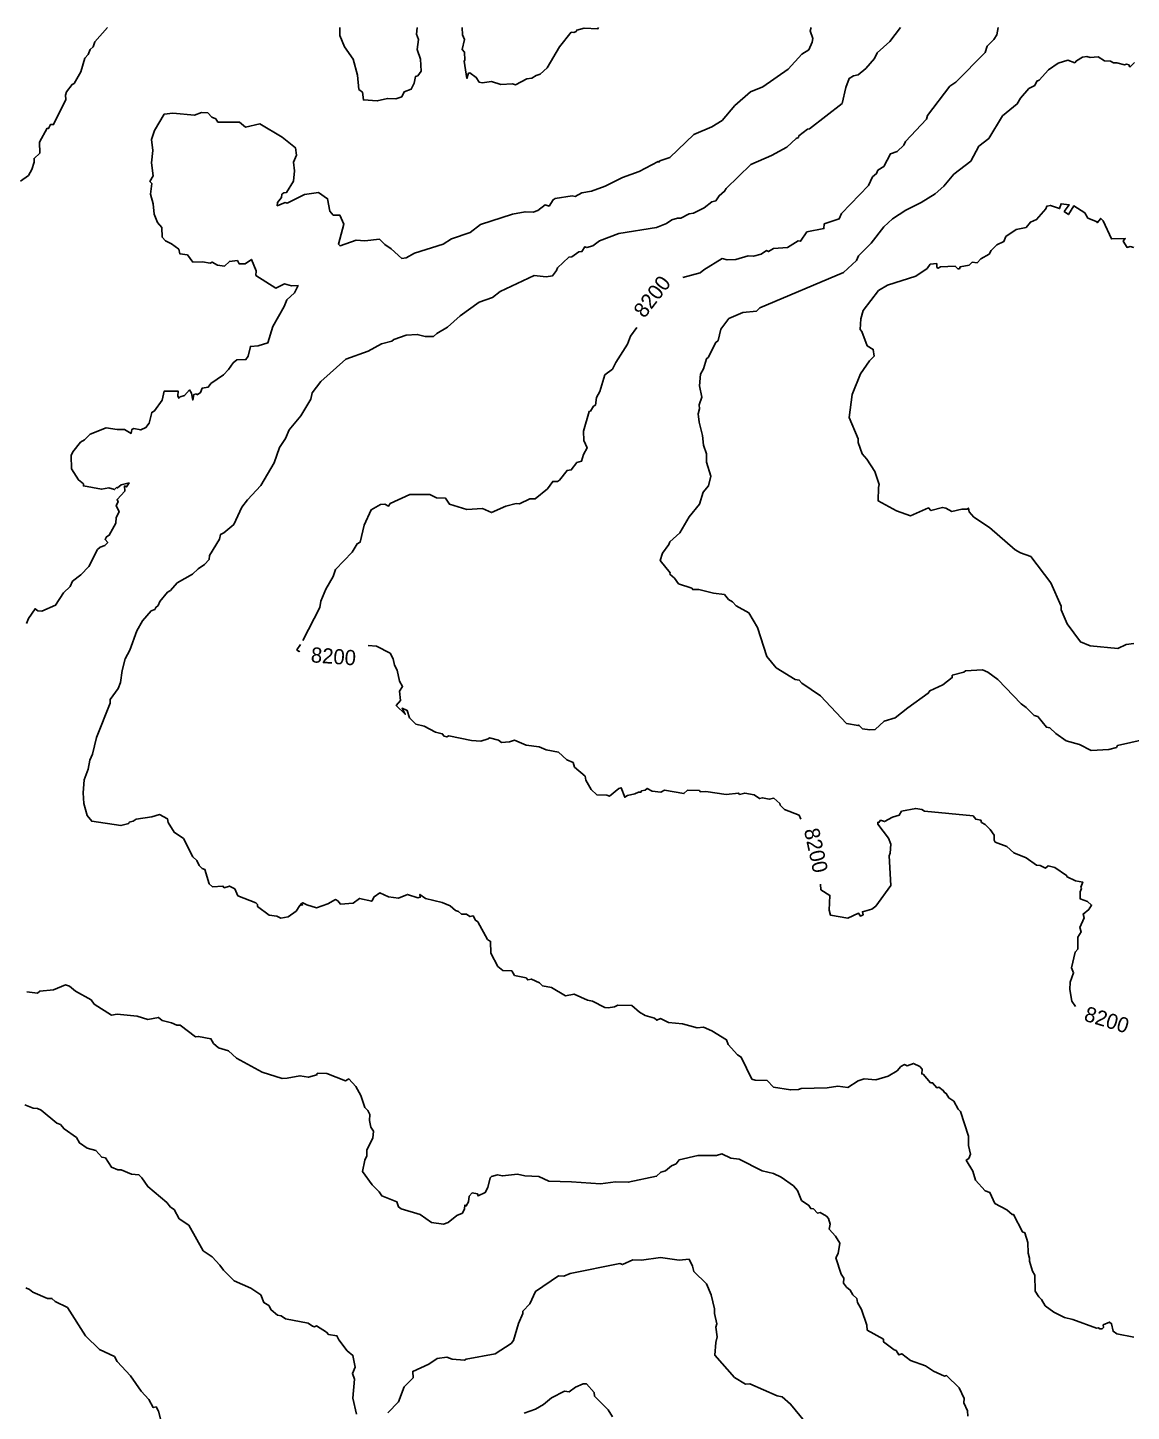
# Model space of a CAD drawing. Extents: x 9339 to 13216, y 3769 to 6935.
# Drawn here: x 9920 to 10475, y 6230 to 6927 of the extents above; entities that cross this region are included whole.
import ezdxf
from ezdxf.enums import TextEntityAlignment as Align

# ---------------------------------------------------------------- set-up
doc = ezdxf.new("R2010")
doc.units = 0
doc.header["$MEASUREMENT"] = 0
for name, color, linetype in [('DTM_SURFACE_CON', 9, 'Continuous'), ('DTM_SURFACE_ICON', 251, 'Continuous'), ('DTM_TEXT_ICON', 251, 'Continuous')]:
    doc.layers.add(name, color=color, linetype=linetype)
doc.styles.add('TMODELF', font='tmodelf')

msp = doc.modelspace()

# ---------------------------------------------------------------- linework, layer by layer
at = {"layer": 'DTM_SURFACE_CON', "linetype": 'Continuous', "flags": 128}
for points, elevation in [([(9959.7, 6926.98), (9953.37, 6919.9), (9952.51, 6917.37), (9950.92, 6915.98), (9949.9, 6913.5), (9948.28, 6911.58), (9946.21, 6904.74), (9942.89, 6898.91), (9941.86, 6898.4), (9939.14, 6894.62), (9938.63, 6893.03), (9938.79, 6890.78), (9932.56, 6878.16), (9930.94, 6878.2), (9930.05, 6876.21), (9929.34, 6876.35), (9925.54, 6869.35), (9925.58, 6863.87), (9922.74, 6861.19), (9922.8, 6859.28), (9921.68, 6855.6), (9919.86, 6852.52), (9915.93, 6849.65)], 2462.78), ([(10313.97, 6926.98), (10313.45, 6925.39), (10314.69, 6921.46), (10314.47, 6919.68), (10312.77, 6915.82), (10309.28, 6913.63), (10302.4, 6906.11), (10289.67, 6897.22), (10283.4, 6894.64), (10275.53, 6887.84), (10269.1, 6880.29), (10263.86, 6877.06), (10254.93, 6873.11), (10242.71, 6861.62), (10237.8, 6859.99), (10237.34, 6859.31), (10236.85, 6859.67), (10227.31, 6854.51), (10219, 6851.58), (10210.17, 6847.12), (10203.32, 6844.65), (10198.52, 6843.8), (10195.19, 6842.06), (10193.63, 6842.24), (10185.14, 6840.9), (10184.07, 6840.35), (10181.96, 6837.17), (10180.07, 6837.72), (10176.26, 6834.91), (10174.05, 6834.07), (10169.88, 6834.26), (10163.56, 6833.13), (10147.5, 6827.95), (10142.22, 6823.81), (10132.79, 6820.65), (10128.65, 6817.92), (10114.18, 6813.39), (10109.97, 6811.08), (10107.79, 6810.82), (10102.5, 6815.62), (10099.34, 6817.8), (10096.64, 6820.42), (10089.19, 6819.66), (10084.89, 6820.02), (10076.82, 6817.12), (10075.92, 6818.05), (10078.66, 6828.04), (10076.74, 6832.51), (10073.36, 6832.64), (10071.64, 6834.54), (10070.49, 6840.82), (10065.99, 6843.92), (10058.82, 6842.95), (10050.19, 6838.67), (10049.13, 6838.95), (10045.16, 6837.29), (10045.28, 6838.96), (10047.31, 6841.47), (10047.53, 6843.07), (10048.39, 6843.85), (10049.82, 6844.06), (10053.32, 6849.69), (10053.91, 6854.97), (10053.27, 6859.32), (10054.88, 6862.79), (10054.31, 6866.56), (10047.56, 6871.8), (10036.35, 6878.55), (10029.11, 6876.85), (10026.21, 6879.32), (10015.31, 6879.39), (10014.2, 6881.04), (10012.22, 6881.97), (10010.2, 6884.02), (10007.02, 6884.32), (10003.49, 6882.88), (9992.64, 6883.89), (9988.25, 6883.5), (9983.29, 6875.25), (9981.91, 6870.7), (9982.51, 6865.12), (9981.83, 6858.89), (9982.65, 6852.37), (9981.09, 6849.58), (9982.11, 6848.44), (9981.4, 6843.14), (9982.63, 6838.23), (9983.21, 6833.12), (9984.88, 6828.96), (9987.09, 6826.45), (9987.29, 6821.54), (9988.91, 6819.72), (9991.96, 6818.14), (9995.66, 6815.39), (9996.06, 6813.15), (9999.94, 6812.58), (10002.73, 6808.87), (10007.48, 6809.13), (10011.41, 6808.46), (10012.38, 6809), (10015.04, 6807.42), (10018.53, 6806.89), (10021.11, 6809.3), (10025.08, 6809.79), (10026.07, 6808.07), (10029.03, 6808), (10032.18, 6810.3), (10034.61, 6804.59), (10034.43, 6802.21), (10044.42, 6795.86), (10048.73, 6798.07), (10052.29, 6796.93), (10055.66, 6797.15), (10053.8, 6793.52), (10049.95, 6790.01), (10048.61, 6786.63), (10042.86, 6776.54), (10040.35, 6768.24), (10035.59, 6766.84), (10031.69, 6766.5), (10030.49, 6761.52), (10029.39, 6759.86), (10024.77, 6759.71), (10022.92, 6758.21), (10020.59, 6754.8), (10018.13, 6752.26), (10011.71, 6747.79), (10010.42, 6746), (10007.29, 6745.41), (10006.54, 6743.27), (10004.92, 6742.16), (10004.43, 6742.61), (10003.19, 6742.3), (10002.6, 6739.44), (10002.04, 6742.94), (10000.93, 6744.58), (9998.41, 6741.78), (9996.21, 6741.13), (9995.69, 6740.44), (9995.05, 6741.54), (9995.23, 6744.03), (9988.27, 6744.04), (9987.27, 6739.46), (9983.37, 6734.06), (9982.01, 6733.23), (9980.63, 6727.82), (9979.07, 6725.63), (9976.47, 6724.43), (9972.89, 6725.12), (9971.98, 6724.68), (9971.58, 6722.69), (9968.28, 6724.71), (9964.64, 6724.67), (9959.08, 6725.49), (9951.06, 6722.4), (9948.18, 6719.47), (9946.16, 6718.27), (9942.34, 6713.42), (9941.41, 6711.56), (9941.52, 6704.87), (9945.14, 6699.32), (9947.58, 6697.27), (9947.62, 6696.3), (9956.65, 6694.56), (9960.44, 6695.29), (9963.26, 6694.44), (9964.17, 6695.41), (9964.71, 6695.22), (9966.51, 6696.79), (9970.54, 6697.78), (9969.35, 6695.79), (9968.29, 6696.23), (9968.37, 6693.55), (9964.54, 6689.35), (9965.01, 6688.33), (9964.14, 6686.37), (9965.56, 6683.19), (9964.14, 6680.32), (9963.84, 6677.48), (9960.62, 6671.44), (9959.23, 6670.65), (9958.5, 6669.32), (9959.85, 6667.82), (9958.42, 6666.24), (9956, 6665.48), (9954.68, 6664.2), (9950.3, 6655.77), (9946.33, 6651.44), (9942.08, 6648.28), (9940.93, 6645.71), (9937.51, 6642.48), (9933.61, 6636.2), (9926.68, 6633.27), (9924.66, 6633.3), (9923.29, 6634.42), (9920, 6629.44), (9918.9, 6626.99)], 2474.98), ([(10358.87, 6926.98), (10353.47, 6920.03), (10347.18, 6914.39), (10345.88, 6911.38), (10341.41, 6906.46), (10337.55, 6903.28), (10335.26, 6902.66), (10333.05, 6901.41), (10331.35, 6896.87), (10329.61, 6888.83), (10313.15, 6876.09), (10312.08, 6875.85), (10307.75, 6872.59), (10307.5, 6871.72), (10306.3, 6871.19), (10301.65, 6866.8), (10293.96, 6862.68), (10283.5, 6858.05), (10271.16, 6846.08), (10270.35, 6844.59), (10267.63, 6842.37), (10265.99, 6839.8), (10263.84, 6839.33), (10260.13, 6836.27), (10254.63, 6833.55), (10252.43, 6833.33), (10248.33, 6831.04), (10246.71, 6831.1), (10243.72, 6830.2), (10241.1, 6828.43), (10236.15, 6826.42), (10217.04, 6823.28), (10207.38, 6819.62), (10204.1, 6817.07), (10200.98, 6816.3), (10200.04, 6816.66), (10198.51, 6814.26), (10196.91, 6814.18), (10193.47, 6811.6), (10191.94, 6811.36), (10186.26, 6806.04), (10185.8, 6804.64), (10183.74, 6802.05), (10180.51, 6801.46), (10174.53, 6802.12), (10157.34, 6794.13), (10153.43, 6791.1), (10146.72, 6788.77), (10137.22, 6781.82), (10130.78, 6776.14), (10125.54, 6773.08), (10123.74, 6771.41), (10119.59, 6771.55), (10115.64, 6772.56), (10110, 6772.12), (10103.77, 6769.93), (10102.86, 6769.12), (10097.69, 6767.8), (10090.89, 6764.09), (10079.74, 6760.05), (10067.09, 6748.8), (10062.68, 6743.07), (10062.02, 6739.87), (10057, 6731.6), (10051.24, 6724.49), (10049.39, 6720.14), (10046.28, 6715.68), (10043.53, 6707.85), (10036.84, 6696.56), (10030.13, 6689.24), (10027.4, 6685.5), (10023.29, 6676.85), (10018.27, 6672.72), (10016.65, 6671.89), (10016.02, 6669.52), (10011.1, 6661.26), (10010.83, 6659.28), (10008.54, 6656.64), (10005.32, 6654.52), (10002.56, 6651.81), (9994.82, 6647.44), (9991.38, 6643.69), (9989.96, 6642.76), (9986.11, 6638.13), (9985.14, 6635.99), (9983.96, 6635.06), (9983.48, 6633.99), (9981.74, 6633.35), (9977.36, 6628.3), (9974.55, 6623.27), (9970.99, 6613.54), (9968.63, 6609.29), (9967.1, 6603.38), (9966.24, 6597.29), (9965.01, 6594.26), (9961.03, 6588.73), (9961.01, 6586.95), (9954.25, 6569.66), (9952.19, 6561.18), (9950.78, 6558.11), (9950.04, 6553.6), (9947.95, 6548.34), (9947.5, 6541.75), (9947.72, 6536.3), (9949.45, 6530.31), (9951.76, 6527.46), (9966.49, 6525.23), (9970.38, 6526.37), (9970.58, 6526.91), (9972.55, 6527.41), (9974.06, 6528.5), (9981.98, 6529.59), (9985.81, 6530.81), (9989.87, 6528.71), (9990.17, 6526.8), (9993.28, 6521.88), (9997.92, 6518.83), (10002.68, 6509.55), (10004.69, 6507.73), (10005.88, 6505.23), (10007.3, 6503.67), (10008.72, 6503.22), (10010.88, 6495.86), (10012.5, 6494.45), (10017.84, 6494.81), (10018.47, 6493.99), (10021.1, 6494.81), (10023.81, 6493.4), (10025.37, 6489.97), (10034.31, 6486.41), (10035.22, 6485.48), (10035.24, 6484.45), (10041.17, 6480.16), (10044.94, 6479.64), (10046.89, 6478.7), (10050.63, 6479.26), (10054.7, 6482.18), (10056.52, 6484.98), (10057.95, 6485.32), (10056.83, 6485.66), (10058.09, 6486.42), (10059.99, 6485.3), (10064.84, 6483.84), (10070.55, 6485.94), (10074.43, 6487.97), (10075.69, 6487.33), (10076.99, 6485.73), (10083.32, 6486.18), (10086.63, 6488.56), (10092.77, 6487.15), (10093.99, 6489.39), (10096.74, 6491.33), (10101.14, 6489.36), (10106.25, 6488.72), (10110.65, 6490.63), (10115.99, 6488.87), (10117.12, 6489.17), (10116.98, 6490.59), (10119.83, 6488.59), (10128.2, 6486.52), (10132.23, 6484.9), (10134.89, 6482.42), (10136.43, 6482.02), (10137.96, 6480.67), (10140.46, 6480.65), (10142.11, 6479.4), (10143.73, 6479.9), (10144.94, 6477.62), (10146.05, 6476.81), (10150.94, 6467.92), (10152.54, 6466.9), (10152.61, 6461.04), (10156.19, 6454.35), (10158.63, 6452.33), (10163.22, 6452.06), (10164.64, 6449.85), (10170.45, 6448.68), (10171.29, 6447.54), (10173.13, 6447.95), (10177.21, 6446.01), (10178.69, 6444.63), (10183.28, 6443.73), (10190.22, 6439.53), (10194.61, 6440.43), (10201.37, 6437.44), (10203.9, 6436.86), (10210.08, 6433.75), (10211.78, 6433.43), (10214.99, 6433.92), (10216.66, 6434.78), (10223.7, 6434.7), (10227.58, 6431.26), (10230.38, 6429.69), (10235.02, 6428.27), (10236.26, 6427.22), (10238.11, 6428.1), (10242.18, 6426.16), (10249.23, 6425.43), (10256.48, 6423.44), (10259.78, 6423.83), (10263.94, 6421.9), (10271.37, 6417.46), (10272.15, 6415.08), (10276.91, 6409.86), (10278.72, 6408.74), (10284.1, 6397.63), (10285.77, 6397.02), (10291.77, 6396.9), (10295.02, 6393.57), (10303.5, 6392.14), (10307.58, 6392.3), (10308.85, 6392.82), (10321.98, 6393.18), (10327.39, 6394.05), (10332.44, 6393.46), (10337.55, 6396.78), (10340.56, 6397.77), (10346.49, 6397.23), (10352.66, 6399.15), (10357.15, 6401.72), (10359.11, 6403.93), (10360.85, 6404.93), (10362.33, 6404.24), (10365.37, 6405.52), (10368.62, 6403.93), (10369.78, 6402.6), (10369.56, 6400.24), (10370.28, 6400.06), (10374.06, 6395.77), (10375.01, 6395.77), (10377.1, 6393.28), (10378.2, 6393.62), (10380.43, 6391.92), (10381.07, 6390.82), (10381.91, 6390.39), (10383.22, 6388.17), (10385.73, 6386.45), (10387.86, 6382.48), (10389.06, 6381.36), (10393.18, 6368.93), (10393.13, 6364.19), (10394.15, 6359.75), (10393.28, 6357.63), (10392.03, 6356.85), (10395.31, 6351.3), (10396.6, 6346.67), (10401.46, 6341.42), (10403.9, 6340.51), (10406.35, 6335.01), (10412.34, 6331.78), (10415.09, 6329.4), (10415.8, 6329.43), (10420.36, 6320.7), (10421.51, 6320.21), (10423.01, 6315.42), (10423.17, 6310.01), (10423.89, 6307.51), (10423.81, 6305.95), (10425.34, 6300.87), (10426.47, 6298.9), (10426.64, 6290.93), (10428.55, 6287.95), (10429.94, 6286.7), (10431.67, 6283.47), (10436.11, 6280.27), (10441.43, 6277.58), (10445.6, 6276.57), (10457.52, 6272.24), (10458.72, 6272.46), (10459.03, 6271.91), (10460.44, 6271.97), (10461.05, 6272.56), (10460.93, 6273.89), (10464.07, 6275.26), (10465.18, 6274.44), (10465.91, 6270.69), (10467.79, 6269.44), (10476.31, 6267.73)], 2487.17), ([(10115.49, 6926.98), (10115.55, 6926.9), (10115.27, 6923.64), (10116.24, 6920.95), (10115.66, 6916.05), (10117.2, 6911.2), (10117.68, 6905.05), (10115.92, 6902.72), (10114.68, 6902.31), (10114.1, 6899.06), (10112.61, 6895.94), (10109.07, 6894.72), (10107.86, 6892.21), (10104.87, 6891.21), (10100.61, 6891.38), (10095.46, 6890.13), (10088.5, 6890.58), (10087.99, 6894.44), (10086.27, 6895.89), (10085.56, 6903.01), (10083.43, 6911.17), (10079.08, 6917.27), (10076.7, 6922.96), (10076.68, 6926.98)], 2462.78), ([(10206.87, 6926.98), (10206.57, 6926.45), (10199.68, 6926.72), (10195.97, 6925.8), (10195.61, 6925.04), (10194.49, 6924.6), (10193.12, 6924.79), (10187.16, 6917.4), (10181.07, 6906.72), (10177.54, 6903.57), (10175.41, 6902.96), (10173.23, 6901.63), (10170.85, 6901.17), (10165.15, 6898.13), (10163.66, 6898.64), (10157.71, 6898.34), (10153.05, 6899.94), (10148.32, 6899.2), (10146.84, 6899.54), (10145.31, 6901.94), (10142.04, 6904.21), (10141.51, 6904.13), (10140.63, 6901.42), (10139.29, 6910.17), (10139.64, 6910.66), (10139.35, 6914.71), (10138.17, 6916.03), (10139.46, 6920.98), (10138.42, 6923.33), (10138.22, 6926.98)], 2462.78), ([(10476.76, 6909.42), (10474.68, 6907.4), (10474.05, 6907.45), (10473.96, 6908.21), (10472.68, 6908.58), (10471.61, 6908.24), (10467.79, 6909.29), (10466.05, 6909.2), (10464.57, 6910.03), (10461.55, 6910.31), (10458.38, 6912.22), (10454.35, 6911.92), (10452.65, 6912.38), (10450.59, 6912.13), (10447.45, 6910.33), (10446.62, 6909.32), (10443.07, 6910.55), (10438.18, 6909.12), (10433.47, 6905.74), (10428.63, 6900.54), (10427.59, 6900.05), (10426.58, 6897.89), (10423.46, 6896.29), (10419.38, 6891.41), (10417.65, 6888.58), (10410.31, 6882.51), (10403.32, 6871.14), (10398.38, 6867.26), (10394.22, 6859.81), (10385.74, 6853.26), (10380.66, 6847.17), (10376.32, 6843.4), (10369.37, 6839.03), (10361.51, 6835.17), (10354.83, 6830.68), (10350.53, 6826.69), (10344.2, 6818.54), (10337.83, 6812.04), (10336.67, 6809.82), (10330.13, 6803.72), (10288.04, 6786), (10286.45, 6784.26), (10279.48, 6783.53), (10272.5, 6780.54), (10268.53, 6775.16), (10267.03, 6769.45), (10265.74, 6768.35), (10262.21, 6761.12), (10261.3, 6760.33), (10259.68, 6755.25), (10258.27, 6752.45), (10257.75, 6746.58), (10258.89, 6740.96), (10257.48, 6737.01), (10257.71, 6735.02), (10257.05, 6732.6), (10257.49, 6728.4), (10259.25, 6721.62), (10259.66, 6716.83), (10261.23, 6712.47), (10261.23, 6708.19), (10263.47, 6701.25), (10262.29, 6696.28), (10259.54, 6693.04), (10257.68, 6687.04), (10252.44, 6680.64), (10247.73, 6672.64), (10242.74, 6668.19), (10242.34, 6666.84), (10239.04, 6662.39), (10237.84, 6658.64), (10242.95, 6652.57), (10242.85, 6651.9), (10245.19, 6649.8), (10247.16, 6646.99), (10253.85, 6644.79), (10254.29, 6644.04), (10257.34, 6644.1), (10264.82, 6642.27), (10270.26, 6641.53), (10272.33, 6639.02), (10274.36, 6637.83), (10276.21, 6635.86), (10282.53, 6632.42), (10286.85, 6624.98), (10291.65, 6610.36), (10296.27, 6604.71), (10305.8, 6598.88), (10307.93, 6598.49), (10309.26, 6597.01), (10318.65, 6590.51), (10331.64, 6576.73), (10337.51, 6575.57), (10337.92, 6575.88), (10339.77, 6573.94), (10343.44, 6573.5), (10346.13, 6573.71), (10350.65, 6577.82), (10356.25, 6579.46), (10362.54, 6584.57), (10372.87, 6591.88), (10373.7, 6593.15), (10380.25, 6596.09), (10384.94, 6599.77), (10384.97, 6600.95), (10390.75, 6602.54), (10391.6, 6603.21), (10400.25, 6603.69), (10402.77, 6602.54), (10407.82, 6598.75), (10419.59, 6586.52), (10422.07, 6584.76), (10426.17, 6580.67), (10427.96, 6580.21), (10432.33, 6574.78), (10434.14, 6574.42), (10437.14, 6571.61), (10442.23, 6567.88), (10449, 6566.06), (10454.84, 6562.98), (10463.7, 6563.64), (10467.56, 6564.5), (10468.16, 6565.58), (10488.28, 6570.13)], 2511.55), ([(10476.39, 6816.33), (10474.54, 6816.74), (10472.92, 6816.37), (10470.96, 6819.55), (10472.02, 6820.83), (10465.09, 6820.65), (10460.84, 6829.65), (10459.71, 6830.93), (10457.83, 6828.79), (10457.84, 6829.26), (10453.25, 6831.08), (10451.66, 6833.8), (10446.12, 6837.23), (10443.38, 6832.85), (10441.33, 6834.48), (10443.8, 6837.78), (10439.76, 6838.32), (10438.93, 6835.89), (10434.34, 6837.5), (10432.51, 6837.08), (10432.04, 6835.7), (10427.38, 6830.44), (10424.25, 6828.98), (10422.11, 6826.42), (10417.06, 6825.38), (10411.87, 6821.83), (10410.91, 6819.37), (10407.36, 6817.6), (10404.59, 6814.84), (10403.59, 6812.95), (10399.29, 6810.56), (10397.53, 6808.59), (10394.97, 6808.9), (10393.49, 6807.47), (10388.95, 6806.65), (10388.54, 6805.61), (10387.77, 6805.51), (10386.38, 6806.86), (10378.99, 6806.56), (10377.93, 6805.84), (10377.1, 6806.28), (10377.14, 6808.19), (10373.83, 6807.95), (10372.32, 6805.75), (10366.68, 6801.95), (10352.41, 6797.26), (10347.84, 6794.64), (10340.16, 6784.59), (10338.97, 6780.37), (10338.55, 6775.06), (10339.37, 6774.04), (10342.03, 6766.84), (10345.18, 6764.98), (10345.56, 6761.64), (10343.22, 6759.23), (10338.81, 6752.64), (10334.64, 6742.34), (10332.98, 6730.73), (10337.6, 6719.97), (10337.63, 6718.07), (10339.58, 6712.37), (10341.9, 6709.67), (10345.96, 6703.47), (10348.17, 6697.05), (10347.74, 6695.39), (10347.69, 6688.68), (10356.85, 6683.74), (10363.92, 6681.26), (10373.02, 6685.19), (10374.22, 6683.84), (10380.08, 6685.42), (10381.79, 6685.04), (10384.72, 6683.4), (10389.76, 6684.52), (10392.39, 6684.63), (10393.1, 6685.08), (10393.53, 6683.19), (10395.82, 6680.61), (10403.7, 6675.3), (10416.64, 6664.06), (10419.33, 6662.54), (10424.48, 6660.77), (10434.57, 6647.46), (10439.8, 6635.7), (10439.85, 6633.83), (10442.78, 6626.89), (10449.5, 6617.73), (10454.44, 6615.68), (10468.28, 6614.36), (10472.5, 6616.45), (10476.43, 6616.93)], 2523.74), ([(9919.06, 6441.6), (9924.53, 6440.89), (9925.58, 6441.97), (9932.59, 6442.59), (9938.62, 6445.04), (9940.61, 6444.37), (9943.55, 6441.91), (9951.56, 6437.45), (9953.06, 6435.37), (9961.79, 6429.85), (9964.56, 6430.24), (9974.69, 6429.32), (9980.01, 6427.67), (9985.31, 6428.67), (9987.15, 6427.1), (9991.91, 6425.95), (9994.65, 6424.73), (9996.32, 6424.8), (10003.94, 6418.83), (10005.59, 6419.11), (10011.74, 6417.95), (10013.15, 6415.61), (10015.55, 6413.41), (10020.6, 6411.85), (10024.6, 6408.14), (10037.64, 6401.04), (10047.57, 6397.98), (10050.07, 6398.01), (10056.61, 6399.34), (10060.87, 6398.54), (10065.11, 6399.7), (10065.33, 6400.56), (10070.08, 6400.42), (10079.51, 6396.77), (10081.26, 6397.71), (10084.73, 6393.88), (10087.28, 6389.36), (10089.17, 6383.36), (10090.78, 6381.81), (10091.74, 6379.78), (10091.67, 6376.79), (10092.31, 6373.42), (10093.64, 6371.33), (10093.28, 6367.85), (10090.21, 6362.09), (10090.29, 6358.96), (10089.32, 6356.74), (10088.02, 6351.06), (10093.01, 6344.4), (10096.43, 6340.91), (10097.84, 6338.77), (10105.42, 6335.86), (10106.13, 6333.31), (10107.53, 6332.33), (10117.07, 6329.39), (10122.85, 6325.42), (10128.92, 6324.52), (10131.23, 6325.36), (10135.59, 6329.02), (10138.37, 6330.19), (10139.35, 6332.31), (10139.59, 6334.22), (10140.32, 6333.8), (10141.35, 6335.83), (10141.81, 6338.74), (10143.27, 6340.35), (10145.93, 6339.89), (10146.22, 6338.79), (10149.88, 6340.52), (10151.18, 6342.99), (10152.36, 6347.85), (10153.02, 6348.54), (10156.05, 6349.38), (10158.51, 6348.86), (10166.17, 6349.73), (10169.83, 6348.95), (10176.84, 6348.51), (10181.93, 6346.21), (10193.26, 6345.94), (10207.89, 6344.88), (10215.46, 6345.89), (10221.85, 6345.68), (10236.08, 6348.68), (10238.22, 6350.79), (10240.6, 6351.47), (10243.64, 6354.03), (10245.91, 6354.89), (10247.42, 6356.91), (10256.87, 6359.13), (10266.24, 6359.13), (10268.99, 6359.93), (10273.48, 6357.85), (10277.6, 6357.32), (10289.28, 6351.51), (10295.01, 6350.05), (10298.86, 6348.33), (10304.95, 6343.93), (10306.97, 6341.59), (10309.06, 6336.57), (10312.81, 6334.06), (10313.69, 6332.44), (10315.18, 6332.3), (10317.14, 6330.14), (10318.45, 6330.38), (10321.61, 6328.59), (10322.64, 6327.47), (10323.41, 6324.54), (10322.96, 6322.11), (10326.18, 6318.51), (10328.3, 6315), (10327.56, 6309.86), (10326.28, 6307.61), (10329.02, 6299.47), (10330.34, 6297.36), (10330.18, 6294.87), (10331.63, 6292.91), (10333.61, 6291.43), (10334.9, 6289.08), (10336.98, 6287.13), (10337.17, 6285.15), (10339.23, 6281.68), (10341.89, 6273.71), (10342.09, 6271.24), (10350.26, 6266.64), (10350.34, 6265.33), (10355.69, 6261.32), (10356.69, 6261.02), (10358.03, 6258.76), (10359.49, 6259.36), (10363.89, 6255.89), (10371.45, 6253.26), (10375.44, 6250.5), (10381.06, 6248.02), (10382.1, 6248.37), (10388.44, 6242.1), (10390.92, 6236.76), (10390.71, 6234.61), (10392.68, 6230.53), (10392.74, 6227.87)], 2474.98), ([(9918.09, 6384.74), (9922.22, 6382.95), (9924.49, 6382.85), (9926.32, 6382.02), (9934.24, 6375.36), (9936.04, 6374.7), (9937.86, 6372.57), (9944.11, 6368.19), (9945.62, 6365.5), (9949.45, 6362.85), (9953.78, 6361.66), (9956.81, 6358.28), (9958.67, 6358.05), (9961.66, 6353.23), (9964.93, 6351.89), (9966.63, 6351.95), (9971.72, 6349.73), (9975.51, 6349.48), (9977.01, 6347.99), (9980, 6343.51), (9989.51, 6335.46), (9991.47, 6333.09), (9993.27, 6331.93), (9995.74, 6327.29), (10000.65, 6324.08), (10007.93, 6311.17), (10012.44, 6308.11), (10016.33, 6304.02), (10018.15, 6301.39), (10023.42, 6296.12), (10031.86, 6292.39), (10036.94, 6289), (10038.48, 6285.11), (10040.9, 6283.62), (10042.17, 6281.42), (10045.34, 6278.79), (10047.21, 6278.48), (10049.35, 6276.9), (10060.72, 6274.75), (10062.87, 6273.21), (10063.99, 6272.94), (10064.95, 6273.36), (10069.88, 6270.22), (10070.89, 6269.09), (10075.19, 6268.44), (10076.16, 6266.4), (10080.29, 6260.85), (10083.29, 6258.53), (10084.31, 6252.58), (10082.99, 6249.37), (10084.03, 6246.56), (10083.28, 6237.02), (10085, 6228.91)], 2462.78), ([(10100.76, 6229.64), (10106.14, 6235.21), (10109, 6242.65), (10113.57, 6247.21), (10113.37, 6250.46), (10121.44, 6254.02), (10125.63, 6256.93), (10130.6, 6257.61), (10133.25, 6256.68), (10139.48, 6256.06), (10140.25, 6256.58), (10154.85, 6259.32), (10162.86, 6264.44), (10164.1, 6266.04), (10166.64, 6274.58), (10168.79, 6279.64), (10168.84, 6280.79), (10172.29, 6284.54), (10175.2, 6290.69), (10186.66, 6298.63), (10189.5, 6298.33), (10192.57, 6299.68), (10217.6, 6304.71), (10218.92, 6304.21), (10224.14, 6306.55), (10228.57, 6306.4), (10238.01, 6307.8), (10247.51, 6306.4), (10252.47, 6306.91), (10254.18, 6303.51), (10254.94, 6300.76), (10261.23, 6294.62), (10263.59, 6289.03), (10265.33, 6281.9), (10265.27, 6279.63), (10266.4, 6274.47), (10265.85, 6272.79), (10266.68, 6267.92), (10265.9, 6265.09), (10265.37, 6258.64), (10275.36, 6247.37), (10280.93, 6244.02), (10283.04, 6244.2), (10296.81, 6238.1), (10299.25, 6237.66), (10303.56, 6233.98), (10310.6, 6225.39)], 2462.78), ([(9918.52, 6292.59), (9920.49, 6291.76), (9922.1, 6290.4), (9929.48, 6287.18), (9931.76, 6287.19), (9933.37, 6285.59), (9939.5, 6282.63), (9948.71, 6268.4), (9955.62, 6261.54), (9963.16, 6257.89), (9964.6, 6255.48), (9971.35, 6248.15), (9976.63, 6240.45), (9980.52, 6236.36), (9982.77, 6232.25), (9984.14, 6232.54), (9985.37, 6230.46), (9986.78, 6225.31)], 2450.59), ([(10169.41, 6229.41), (10175.24, 6231.52), (10179.2, 6233.85), (10183.22, 6237.08), (10189.69, 6240.58), (10192.15, 6240.2), (10195.25, 6242.46), (10199.18, 6244.19), (10200.91, 6244.14), (10204.62, 6239.82), (10204.9, 6237.91), (10211.71, 6231.07), (10213.9, 6227.62)], 2450.59)]:
    msp.add_lwpolyline(points, dxfattribs=dict(at, elevation=elevation))
at = {"layer": 'DTM_SURFACE_ICON', "linetype": 'Continuous', "elevation": 2499.36, "flags": 128}
for points in [[(10408.03, 6926.98), (10407.44, 6923.35), (10405.88, 6920.94), (10402.58, 6917.6), (10401.56, 6914.49), (10386.8, 6899.54), (10383.67, 6897.48), (10372.56, 6882.68), (10371.96, 6880.86), (10361.47, 6869.75), (10360.58, 6867.74), (10357.29, 6864.7), (10353.84, 6863.49), (10350.56, 6857.16), (10347.45, 6855.16), (10346.84, 6853.49), (10344.73, 6851.85), (10342.83, 6847.5), (10329.11, 6833.37), (10328.08, 6830.8), (10320.55, 6828.17), (10320.33, 6825.8), (10311.82, 6824.24), (10308.56, 6819.43), (10307.39, 6819.64), (10302.08, 6816.36), (10294.97, 6815.83), (10292.42, 6814.21), (10291.49, 6814.75), (10288.82, 6812.92), (10284.85, 6811.97), (10282.27, 6812.03), (10275.96, 6810.34), (10271.59, 6810.11), (10269.16, 6810.7), (10259.96, 6805.12), (10258.04, 6803.49), (10249.35, 6801.17)], [(10226.16, 6776.06), (10223.04, 6771.69), (10221.54, 6767.56), (10215.53, 6758.38), (10213.94, 6755.1), (10210.14, 6752.16), (10207.61, 6743.75), (10205.89, 6740.78), (10205.36, 6736.98), (10204.33, 6736.36), (10202.77, 6733.93), (10202.14, 6733.8), (10199.39, 6723.91), (10199.49, 6719.12), (10201.11, 6715.47), (10199.29, 6712), (10198.39, 6708.68), (10196.04, 6707.98), (10193.13, 6704.31), (10191.02, 6704.03), (10187.19, 6699.09), (10186.25, 6698.57), (10183.87, 6698.56), (10181.16, 6694.88), (10175.04, 6689.72), (10172.37, 6689.71), (10167.04, 6687.32), (10165.39, 6687.39), (10160.18, 6686), (10153.02, 6682.86), (10148.42, 6684.93), (10140.57, 6684.41), (10131.84, 6687.1), (10129.91, 6690.02), (10125.3, 6690.29), (10122.03, 6691.94), (10111.9, 6691.96), (10102.05, 6687.42), (10101.18, 6686.14), (10099.29, 6687.1), (10097.05, 6686.88), (10092.44, 6684.28), (10088.88, 6676.49), (10086.88, 6667.87), (10085.33, 6667.15), (10082.92, 6662.84), (10074.54, 6654.12), (10073.29, 6650.69), (10069.58, 6644.25), (10067.03, 6638.31), (10066.65, 6635.07), (10058, 6618.47)], [(10056.84, 6616.36), (10055.09, 6613.67), (10055.96, 6612.98), (10056.61, 6613.14)], [(10090.93, 6615.93), (10095.08, 6615.58), (10101.96, 6612.06), (10103.43, 6609.22), (10104.1, 6606.01), (10105.59, 6603.45), (10106.77, 6597.89), (10108.23, 6595.3), (10106.78, 6592.89), (10107.13, 6588.16), (10105.08, 6585.71), (10109.57, 6581.32), (10107.97, 6584.29), (10110.63, 6583.17), (10111.65, 6579.55), (10114.89, 6576.36), (10119.12, 6575.33), (10124.74, 6572.28), (10128.19, 6571.48), (10129.11, 6570.25), (10130.47, 6569.91), (10131.55, 6570.38), (10143.02, 6568.02), (10147.65, 6567.76), (10151.29, 6568.85), (10151.92, 6569.43), (10156.54, 6568.33), (10158.1, 6567.01), (10161.99, 6567.42), (10164.53, 6568.27), (10170.39, 6565.73), (10177.02, 6564.96), (10180.5, 6563.31), (10186.66, 6562.2), (10190.89, 6558.28), (10194.08, 6556.95), (10194.84, 6554.73), (10200.12, 6550.11), (10200.49, 6548.14), (10203.16, 6543.46), (10206.11, 6540.69), (10211.13, 6540.57), (10212.41, 6540.03), (10217.08, 6543.91), (10218.3, 6544.33), (10220.05, 6539.52), (10221.54, 6540.46), (10225.18, 6541.19), (10226.95, 6542.12), (10228.2, 6542.01), (10228.58, 6542.76), (10230.32, 6543.09), (10231.38, 6543.96), (10233.84, 6542.66), (10238.33, 6542.02), (10240.15, 6543.05), (10249.89, 6541.37), (10251.7, 6543.14), (10257.65, 6542.86), (10258.12, 6542.29), (10260.96, 6542.47), (10271.19, 6540.96), (10277.39, 6541.58), (10277.91, 6540.94), (10280.45, 6541.61), (10285.28, 6540.81), (10287.96, 6538.88), (10289.38, 6539.27), (10292.81, 6538.54), (10295.2, 6539.03), (10298.22, 6536.34), (10298.33, 6535.54), (10300.54, 6533.4), (10307.81, 6530.58), (10308.66, 6528.53)], [(10318.54, 6495.84), (10318.82, 6492.93), (10323.35, 6490.09), (10323.03, 6482.65), (10323.64, 6480.22), (10332.34, 6478.65), (10337.78, 6481.08), (10338.71, 6479.69), (10340.18, 6480.36), (10339.68, 6481.89), (10344.5, 6483.12), (10346.52, 6484.73), (10354.09, 6495.07), (10353.18, 6509.98), (10353.71, 6511.44), (10354, 6515.86), (10352.9, 6518.88), (10347.41, 6525.92), (10347.42, 6526.83), (10348, 6526.83), (10348.83, 6527.98), (10350.9, 6527.31), (10354.87, 6529.57), (10358.25, 6530.44), (10359.42, 6532.46), (10366.55, 6533.87), (10369.56, 6533.41), (10370.89, 6532.45), (10395.46, 6530.09), (10396.77, 6528.47), (10399.41, 6527.97), (10399.61, 6526.81), (10401.54, 6525.77), (10404.04, 6523.32), (10405.99, 6520.51), (10406.03, 6517.92), (10406.56, 6516.95), (10412.47, 6514.68), (10415.96, 6511.47), (10422.12, 6508.99), (10427.43, 6505.28), (10429.19, 6505.18), (10431.95, 6503.81), (10433.24, 6504.92), (10436.55, 6504.08), (10442.5, 6500.18), (10442.74, 6499.43), (10447.02, 6497.44), (10450.66, 6496.78), (10449.73, 6494.33), (10449.96, 6493.51), (10449.33, 6491.87), (10449.3, 6488.45), (10453.09, 6487.03), (10455.06, 6485.27), (10453.76, 6483.03), (10450.76, 6480.73), (10451.35, 6478.78), (10449.16, 6473.97), (10449.81, 6471.83), (10448.13, 6469.12), (10448.2, 6463.09), (10446.79, 6461.53), (10444.99, 6453.67), (10446.05, 6451.2), (10444.37, 6446.39), (10444.06, 6442.75), (10445.14, 6436.9), (10447, 6434.22)]]:
    msp.add_lwpolyline(points, dxfattribs=at)

# ---------------------------------------------------------------- texts
at = {"layer": 'DTM_TEXT_ICON', "linetype": 'Continuous', "style": 'TMODELF'}
for rotation, p in [(52.48622, (10233.84, 6791.62, 2499.36)), (355.87223, (10073.47, 6610.47, 2499.36)), (282.26367, (10316.38, 6512.79, 2499.36)), (342.97217, (10462.74, 6427.5, 2499.36))]:
    msp.add_text('8200', height=7.62, rotation=rotation, dxfattribs=at).set_placement(p, align=Align.MIDDLE_CENTER)

doc.saveas('drawing.dxf')
